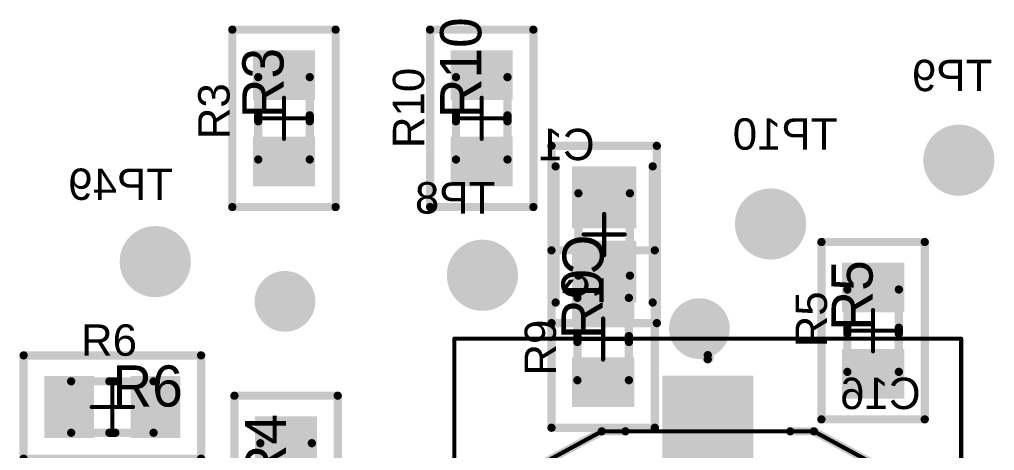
# Model space of a CAD drawing. Header units: millimetres. Extents: x 54 to 247, y 53 to 195.
# Drawn here: x 133.97 to 157.63, y 149.13 to 159.6 of the extents above; entities that cross this region are included whole.
import ezdxf

# ---------------------------------------------------------------- set-up
doc = ezdxf.new("R2010")
doc.units = ezdxf.units.MM
for name, color, linetype in [('BottomOverlay', 54, 'Continuous'), ('BottomPaste', 16, 'Continuous'), ('BottomSolder', 6, 'Continuous'), ('Mechanical10', 56, 'Continuous'), ('Mechanical12', 56, 'Continuous'), ('Mechanical13', 56, 'Continuous'), ('Mechanical15', 56, 'Continuous'), ('MultiLayer', 9, 'Continuous'), ('PadHoleLayer', 156, 'Continuous'), ('TopOverlay', 2, 'Continuous'), ('TopPaste', 8, 'Continuous'), ('TopSolder', 216, 'Continuous'), ('ViaHoleLayer', 16, 'Continuous')]:
    doc.layers.add(name, color=color, linetype=linetype)
doc.styles.add('Arial', font='arial.ttf', dxfattribs={"height": 0.2})

# ---------------------------------------------------------------- blocks, each defined once
blk = doc.blocks.new('T____P_____B_13')
at = {"layer": 'BottomSolder'}
h = blk.add_hatch(color=6, dxfattribs=at)
edge = h.paths.add_edge_path()
edge.add_arc((0, 0), 0.864, 0, 360)
h = blk.add_hatch(color=6, dxfattribs=at)
edge = h.paths.add_edge_path()
edge.add_arc((0, 0), 0.864, 0, 360)
at = {"layer": 'MultiLayer'}
h = blk.add_hatch(color=9, dxfattribs=at)
edge = h.paths.add_edge_path()
edge.add_arc((0, 0), 0.762, 0, 360)
at = {"layer": 'PadHoleLayer'}
h = blk.add_hatch(color=156, dxfattribs=at)
edge = h.paths.add_edge_path()
edge.add_arc((0, 0), 0.381, 0, 360)
at = {"layer": 'TopSolder'}
h = blk.add_hatch(color=216, dxfattribs=at)
edge = h.paths.add_edge_path()
edge.add_arc((0, 0), 0.864, 0, 360)
h = blk.add_hatch(color=216, dxfattribs=at)
edge = h.paths.add_edge_path()
edge.add_arc((0, 0), 0.864, 0, 360)
at = {"layer": 'ViaHoleLayer'}
h = blk.add_hatch(color=16, dxfattribs=at)
edge = h.paths.add_edge_path()
edge.add_arc((0, 0), 0.356, 0, 360)
blk = doc.blocks.new('V______CRCW0805__3_IPC_A_15')
at = {"layer": 'TopPaste'}
for points in [[(-1.654, 0.754), (-0.448, 0.754), (-0.448, -0.754), (-1.654, -0.754)], [(0.448, 0.754), (1.654, 0.754), (1.654, -0.754), (0.448, -0.754)]]:
    blk.add_hatch(color=8, dxfattribs=at).paths.add_polyline_path(points)
at = {"layer": 'TopSolder'}
for points in [[(-1.654, 0.754), (-0.448, 0.754), (-0.448, -0.754), (-1.654, -0.754)], [(0.448, 0.754), (1.654, 0.754), (1.654, -0.754), (0.448, -0.754)]]:
    blk.add_hatch(color=216, dxfattribs=at).paths.add_polyline_path(points)
at = {"layer": 'Mechanical10', "const_width": 0.2}
for points in [[(-2.154, 1.254), (2.154, 1.254)], [(-2.154, -1.254), (-2.154, 1.254)], [(2.154, -1.254), (2.154, 1.254)], [(-2.154, -1.254), (2.154, -1.254)]]:
    blk.add_lwpolyline(points, dxfattribs=at)
at = {"layer": 'Mechanical10', "const_width": 0.1}
for points in [[(-2.204, 1.254, 1), (-2.104, 1.254, 1)], [(-2.204, 1.254, 1), (-2.104, 1.254, 1)], [(2.104, 1.254, 1), (2.204, 1.254, 1)], [(2.104, 1.254, 1), (2.204, 1.254, 1)], [(-2.204, -1.254, 1), (-2.104, -1.254, 1)], [(-2.204, -1.254, 1), (-2.104, -1.254, 1)], [(2.104, -1.254, 1), (2.204, -1.254, 1)], [(2.104, -1.254, 1), (2.204, -1.254, 1)]]:
    blk.add_lwpolyline(points, format="xyb", close=True, dxfattribs=at)
at = {"layer": 'Mechanical12', "const_width": 0.2}
for points in [[(-1, 0.625), (1, 0.625)], [(-1, -0.625), (-1, 0.625)], [(1, -0.625), (1, 0.625)], [(-1, -0.625), (1, -0.625)]]:
    blk.add_lwpolyline(points, dxfattribs=at)
at = {"layer": 'Mechanical12', "const_width": 0.1}
for points in [[(-1.05, 0.625, 1), (-0.95, 0.625, 1)], [(-1.05, 0.625, 1), (-0.95, 0.625, 1)], [(0.95, 0.625, 1), (1.05, 0.625, 1)], [(0.95, 0.625, 1), (1.05, 0.625, 1)], [(-1.05, -0.625, 1), (-0.95, -0.625, 1)], [(-1.05, -0.625, 1), (-0.95, -0.625, 1)], [(0.95, -0.625, 1), (1.05, -0.625, 1)], [(0.95, -0.625, 1), (1.05, -0.625, 1)]]:
    blk.add_lwpolyline(points, format="xyb", close=True, dxfattribs=at)
at = {"layer": 'Mechanical15'}
for points, const_width in [([(-2.154, 1.254), (2.154, 1.254)], 0.2), ([(-2.154, -1.254), (-2.154, 1.254)], 0.2), ([(2.154, -1.254), (2.154, 1.254)], 0.2), ([(0, -0.5), (0, 0.5)], 0.1), ([(-0.5, 0), (0.5, 0)], 0.1), ([(-2.154, -1.254), (2.154, -1.254)], 0.2)]:
    blk.add_lwpolyline(points, dxfattribs=dict(at, const_width=const_width))
for points, const_width in [([(-2.204, 1.254, 1), (-2.104, 1.254, 1)], 0.1), ([(-2.204, 1.254, 1), (-2.104, 1.254, 1)], 0.1), ([(2.104, 1.254, 1), (2.204, 1.254, 1)], 0.1), ([(2.104, 1.254, 1), (2.204, 1.254, 1)], 0.1), ([(-0.025, 0.5, 1), (0.025, 0.5, 1)], 0.05), ([(-0.525, 0, 1), (-0.475, 0, 1)], 0.05), ([(0.475, 0, 1), (0.525, 0, 1)], 0.05), ([(-0.025, -0.5, 1), (0.025, -0.5, 1)], 0.05), ([(-2.204, -1.254, 1), (-2.104, -1.254, 1)], 0.1), ([(-2.204, -1.254, 1), (-2.104, -1.254, 1)], 0.1), ([(2.104, -1.254, 1), (2.204, -1.254, 1)], 0.1), ([(2.104, -1.254, 1), (2.204, -1.254, 1)], 0.1)]:
    blk.add_lwpolyline(points, format="xyb", close=True, dxfattribs=dict(at, const_width=const_width))
at = {"layer": 'TopOverlay', "const_width": 0.2}
for points in [[(-0.073, 0.625), (0.073, 0.625)], [(-0.073, -0.625), (0.073, -0.625)]]:
    blk.add_lwpolyline(points, dxfattribs=at)
at = {"layer": 'TopOverlay', "const_width": 0.1}
for points in [[(-0.123, 0.625, 1), (-0.023, 0.625, 1)], [(0.023, 0.625, 1), (0.123, 0.625, 1)], [(-0.123, -0.625, 1), (-0.023, -0.625, 1)], [(0.023, -0.625, 1), (0.123, -0.625, 1)]]:
    blk.add_lwpolyline(points, format="xyb", close=True, dxfattribs=at)
at = {"layer": 'Mechanical10'}
blk.add_text('R6', height=1, rotation=360, dxfattribs=at).set_placement((0, 0.011))
blk = doc.blocks.new('EEEFK1V331P_B_28')
at = {"layer": 'BottomPaste'}
for points in [[(1, 6.4), (1, 2.3), (-1, 2.3), (-1, 6.4)], [(1, -2.3), (1, -6.4), (-1, -6.4), (-1, -2.3)]]:
    blk.add_hatch(color=16, dxfattribs=at).paths.add_polyline_path(points)
at = {"layer": 'BottomSolder'}
for points in [[(1.102, 6.502), (1.102, 2.198), (-1.102, 2.198), (-1.102, 6.502)], [(1.102, -2.198), (1.102, -6.502), (-1.102, -6.502), (-1.102, -2.198)]]:
    blk.add_hatch(color=6, dxfattribs=at).paths.add_polyline_path(points)
at = {"layer": 'BottomOverlay', "const_width": 0.2}
for points in [[(0, 6.9, -1), (0, 7)], [(0, 6.9, -1), (0, 7)], [(0, 7, -1), (0, 6.9)]]:
    blk.add_lwpolyline(points, format="xyb", dxfattribs=at)
at = {"layer": 'BottomOverlay', "const_width": 0.1}
for points in [[(-0.05, 7, 1), (0.05, 7, 1)], [(-0.05, 7, 1), (0.05, 7, 1)], [(-0.05, 7, 1), (0.05, 7, 1)], [(-0.05, 6.9, 1), (0.05, 6.9, 1)], [(-0.05, 6.9, 1), (0.05, 6.9, 1)], [(-0.05, 6.9, 1), (0.05, 6.9, 1)], [(-2.625, 5.15, 1), (-2.525, 5.15, 1)], [(-2.625, 5.15, 1), (-2.525, 5.15, 1)], [(-2.05, 5.15, 1), (-1.95, 5.15, 1)], [(1.95, 5.15, 1), (2.05, 5.15, 1)], [(2.525, 5.15, 1), (2.625, 5.15, 1)], [(2.525, 5.15, 1), (2.625, 5.15, 1)], [(-5.2, 3.75, 1), (-5.1, 3.75, 1)], [(-5.2, 3.75, 1), (-5.1, 3.75, 1)], [(5.1, 3.75, 1), (5.2, 3.75, 1)], [(5.1, 3.75, 1), (5.2, 3.75, 1)], [(-5.2, -5.15, 1), (-5.1, -5.15, 1)], [(-5.2, -5.15, 1), (-5.1, -5.15, 1)], [(-2.05, -5.15, 1), (-1.95, -5.15, 1)], [(1.95, -5.15, 1), (2.05, -5.15, 1)], [(5.1, -5.15, 1), (5.2, -5.15, 1)], [(5.1, -5.15, 1), (5.2, -5.15, 1)]]:
    blk.add_lwpolyline(points, format="xyb", close=True, dxfattribs=at)
at = {"layer": 'BottomOverlay', "const_width": 0.2}
for points in [[(-5.15, 3.75), (-2.575, 5.15)], [(-2.575, 5.15), (-2, 5.15)], [(2, 5.15), (2.575, 5.15)], [(2.575, 5.15), (5.15, 3.75)], [(-5.15, -5.15), (-5.15, 3.75)], [(5.15, -5.15), (5.15, 3.75)], [(-5.15, -5.15), (-2, -5.15)], [(2, -5.15), (5.15, -5.15)]]:
    blk.add_lwpolyline(points, dxfattribs=at)
at = {"layer": 'Mechanical13', "const_width": 0.1}
for points in [[(-5.15, 3.75), (-2.575, 5.15)], [(-2.575, 5.15), (2.575, 5.15)], [(2.575, 5.15), (5.15, 3.75)], [(-5.15, -5.15), (-5.15, 3.75)], [(5.15, -5.15), (5.15, 3.75)], [(-5.15, -5.15), (5.15, -5.15)]]:
    blk.add_lwpolyline(points, dxfattribs=at)
at = {"layer": 'Mechanical13', "const_width": 0.05}
for points in [[(-2.6, 5.15, 1), (-2.55, 5.15, 1)], [(-2.6, 5.15, 1), (-2.55, 5.15, 1)], [(2.55, 5.15, 1), (2.6, 5.15, 1)], [(2.55, 5.15, 1), (2.6, 5.15, 1)], [(-5.175, 3.75, 1), (-5.125, 3.75, 1)], [(-5.175, 3.75, 1), (-5.125, 3.75, 1)], [(5.125, 3.75, 1), (5.175, 3.75, 1)], [(5.125, 3.75, 1), (5.175, 3.75, 1)], [(-5.175, -5.15, 1), (-5.125, -5.15, 1)], [(-5.175, -5.15, 1), (-5.125, -5.15, 1)], [(5.125, -5.15, 1), (5.175, -5.15, 1)], [(5.125, -5.15, 1), (5.175, -5.15, 1)]]:
    blk.add_lwpolyline(points, format="xyb", close=True, dxfattribs=at)
at = {"layer": 'Mechanical15', "const_width": 0.1}
for points in [[(-6.15, 7.4), (6.15, 7.4)], [(-6.15, -7.4), (-6.15, 7.4)], [(6.15, -7.4), (6.15, 7.4)], [(-6.15, -7.4), (6.15, -7.4)]]:
    blk.add_lwpolyline(points, dxfattribs=at)
at = {"layer": 'Mechanical15', "const_width": 0.05}
for points in [[(-6.175, 7.4, 1), (-6.125, 7.4, 1)], [(-6.175, 7.4, 1), (-6.125, 7.4, 1)], [(6.125, 7.4, 1), (6.175, 7.4, 1)], [(6.125, 7.4, 1), (6.175, 7.4, 1)], [(-6.175, -7.4, 1), (-6.125, -7.4, 1)], [(-6.175, -7.4, 1), (-6.125, -7.4, 1)], [(6.125, -7.4, 1), (6.175, -7.4, 1)], [(6.125, -7.4, 1), (6.175, -7.4, 1)]]:
    blk.add_lwpolyline(points, format="xyb", close=True, dxfattribs=at)
blk = doc.blocks.new('T____P_____B_90')
at = {"layer": 'BottomSolder'}
h = blk.add_hatch(color=6, dxfattribs=at)
edge = h.paths.add_edge_path()
edge.add_arc((0, 0), 0.864, 0, 360)
h = blk.add_hatch(color=6, dxfattribs=at)
edge = h.paths.add_edge_path()
edge.add_arc((0, 0), 0.864, 0, 360)
at = {"layer": 'MultiLayer'}
h = blk.add_hatch(color=9, dxfattribs=at)
edge = h.paths.add_edge_path()
edge.add_arc((0, 0), 0.762, 0, 360)
at = {"layer": 'PadHoleLayer'}
h = blk.add_hatch(color=156, dxfattribs=at)
edge = h.paths.add_edge_path()
edge.add_arc((0, 0), 0.381, 0, 360)
at = {"layer": 'TopSolder'}
h = blk.add_hatch(color=216, dxfattribs=at)
edge = h.paths.add_edge_path()
edge.add_arc((0, 0), 0.864, 0, 360)
h = blk.add_hatch(color=216, dxfattribs=at)
edge = h.paths.add_edge_path()
edge.add_arc((0, 0), 0.864, 0, 360)
at = {"layer": 'ViaHoleLayer'}
h = blk.add_hatch(color=16, dxfattribs=at)
edge = h.paths.add_edge_path()
edge.add_arc((0, 0), 0.356, 0, 360)
blk = doc.blocks.new('T____P_____B_91')
at = {"layer": 'BottomSolder'}
h = blk.add_hatch(color=6, dxfattribs=at)
edge = h.paths.add_edge_path()
edge.add_arc((0, 0), 0.864, 0, 360)
h = blk.add_hatch(color=6, dxfattribs=at)
edge = h.paths.add_edge_path()
edge.add_arc((0, 0), 0.864, 0, 360)
at = {"layer": 'MultiLayer'}
h = blk.add_hatch(color=9, dxfattribs=at)
edge = h.paths.add_edge_path()
edge.add_arc((0, 0), 0.762, 0, 360)
at = {"layer": 'PadHoleLayer'}
h = blk.add_hatch(color=156, dxfattribs=at)
edge = h.paths.add_edge_path()
edge.add_arc((0, 0), 0.381, 0, 360)
at = {"layer": 'TopSolder'}
h = blk.add_hatch(color=216, dxfattribs=at)
edge = h.paths.add_edge_path()
edge.add_arc((0, 0), 0.864, 0, 360)
h = blk.add_hatch(color=216, dxfattribs=at)
edge = h.paths.add_edge_path()
edge.add_arc((0, 0), 0.864, 0, 360)
at = {"layer": 'ViaHoleLayer'}
h = blk.add_hatch(color=16, dxfattribs=at)
edge = h.paths.add_edge_path()
edge.add_arc((0, 0), 0.356, 0, 360)
blk = doc.blocks.new('V______CRCW0805__3_IPC_A_143')
at = {"layer": 'TopPaste'}
for points in [[(-1.654, 0.754), (-0.448, 0.754), (-0.448, -0.754), (-1.654, -0.754)], [(0.448, 0.754), (1.654, 0.754), (1.654, -0.754), (0.448, -0.754)]]:
    blk.add_hatch(color=8, dxfattribs=at).paths.add_polyline_path(points)
at = {"layer": 'TopSolder'}
for points in [[(-1.654, 0.754), (-0.448, 0.754), (-0.448, -0.754), (-1.654, -0.754)], [(0.448, 0.754), (1.654, 0.754), (1.654, -0.754), (0.448, -0.754)]]:
    blk.add_hatch(color=216, dxfattribs=at).paths.add_polyline_path(points)
at = {"layer": 'Mechanical10', "const_width": 0.2}
for points in [[(-2.154, 1.254), (2.154, 1.254)], [(-2.154, 1.254), (-2.154, -1.254)], [(2.154, 1.254), (2.154, -1.254)], [(-2.154, -1.254), (2.154, -1.254)]]:
    blk.add_lwpolyline(points, dxfattribs=at)
at = {"layer": 'Mechanical10', "const_width": 0.1}
for points in [[(-2.204, 1.254, 1), (-2.104, 1.254, 1)], [(-2.204, 1.254, 1), (-2.104, 1.254, 1)], [(2.104, 1.254, 1), (2.204, 1.254, 1)], [(2.104, 1.254, 1), (2.204, 1.254, 1)], [(-2.204, -1.254, 1), (-2.104, -1.254, 1)], [(-2.204, -1.254, 1), (-2.104, -1.254, 1)], [(2.104, -1.254, 1), (2.204, -1.254, 1)], [(2.104, -1.254, 1), (2.204, -1.254, 1)]]:
    blk.add_lwpolyline(points, format="xyb", close=True, dxfattribs=at)
at = {"layer": 'Mechanical12', "const_width": 0.2}
for points in [[(-1, 0.625), (1, 0.625)], [(-1, 0.625), (-1, -0.625)], [(1, 0.625), (1, -0.625)], [(-1, -0.625), (1, -0.625)]]:
    blk.add_lwpolyline(points, dxfattribs=at)
at = {"layer": 'Mechanical12', "const_width": 0.1}
for points in [[(-1.05, 0.625, 1), (-0.95, 0.625, 1)], [(-1.05, 0.625, 1), (-0.95, 0.625, 1)], [(0.95, 0.625, 1), (1.05, 0.625, 1)], [(0.95, 0.625, 1), (1.05, 0.625, 1)], [(-1.05, -0.625, 1), (-0.95, -0.625, 1)], [(-1.05, -0.625, 1), (-0.95, -0.625, 1)], [(0.95, -0.625, 1), (1.05, -0.625, 1)], [(0.95, -0.625, 1), (1.05, -0.625, 1)]]:
    blk.add_lwpolyline(points, format="xyb", close=True, dxfattribs=at)
at = {"layer": 'Mechanical15'}
for points, const_width in [([(-2.154, 1.254), (2.154, 1.254)], 0.2), ([(-2.154, 1.254), (-2.154, -1.254)], 0.2), ([(2.154, 1.254), (2.154, -1.254)], 0.2), ([(0, 0.5), (0, -0.5)], 0.1), ([(-0.5, 0), (0.5, 0)], 0.1), ([(-2.154, -1.254), (2.154, -1.254)], 0.2)]:
    blk.add_lwpolyline(points, dxfattribs=dict(at, const_width=const_width))
for points, const_width in [([(-2.204, 1.254, 1), (-2.104, 1.254, 1)], 0.1), ([(-2.204, 1.254, 1), (-2.104, 1.254, 1)], 0.1), ([(2.104, 1.254, 1), (2.204, 1.254, 1)], 0.1), ([(2.104, 1.254, 1), (2.204, 1.254, 1)], 0.1), ([(-0.025, 0.5, 1), (0.025, 0.5, 1)], 0.05), ([(-0.525, 0, 1), (-0.475, 0, 1)], 0.05), ([(0.475, 0, 1), (0.525, 0, 1)], 0.05), ([(-0.025, -0.5, 1), (0.025, -0.5, 1)], 0.05), ([(-2.204, -1.254, 1), (-2.104, -1.254, 1)], 0.1), ([(-2.204, -1.254, 1), (-2.104, -1.254, 1)], 0.1), ([(2.104, -1.254, 1), (2.204, -1.254, 1)], 0.1), ([(2.104, -1.254, 1), (2.204, -1.254, 1)], 0.1)]:
    blk.add_lwpolyline(points, format="xyb", close=True, dxfattribs=dict(at, const_width=const_width))
at = {"layer": 'TopOverlay', "const_width": 0.2}
for points in [[(-0.073, 0.625), (0.073, 0.625)], [(-0.073, -0.625), (0.073, -0.625)]]:
    blk.add_lwpolyline(points, dxfattribs=at)
at = {"layer": 'TopOverlay', "const_width": 0.1}
for points in [[(-0.123, 0.625, 1), (-0.023, 0.625, 1)], [(0.023, 0.625, 1), (0.123, 0.625, 1)], [(-0.123, -0.625, 1), (-0.023, -0.625, 1)], [(0.023, -0.625, 1), (0.123, -0.625, 1)]]:
    blk.add_lwpolyline(points, format="xyb", close=True, dxfattribs=at)
at = {"layer": 'Mechanical10'}
blk.add_text('R5', height=1, dxfattribs=at).set_placement((0, 0.011))
blk = doc.blocks.new('T____P_____B_238')
at = {"layer": 'BottomSolder'}
h = blk.add_hatch(color=6, dxfattribs=at)
edge = h.paths.add_edge_path()
edge.add_arc((0, 0), 0.864, 0, 360)
at = {"layer": 'MultiLayer'}
h = blk.add_hatch(color=9, dxfattribs=at)
edge = h.paths.add_edge_path()
edge.add_arc((0, 0), 0.762, 0, 360)
at = {"layer": 'PadHoleLayer'}
h = blk.add_hatch(color=156, dxfattribs=at)
edge = h.paths.add_edge_path()
edge.add_arc((0, 0), 0.381, 0, 360)
at = {"layer": 'TopSolder'}
h = blk.add_hatch(color=216, dxfattribs=at)
edge = h.paths.add_edge_path()
edge.add_arc((0, 0), 0.864, 0, 360)
blk = doc.blocks.new('V______CRCW0805__3_IPC_A_273')
at = {"layer": 'TopPaste'}
for points in [[(-1.654, 0.754), (-0.448, 0.754), (-0.448, -0.754), (-1.654, -0.754)], [(0.448, 0.754), (1.654, 0.754), (1.654, -0.754), (0.448, -0.754)]]:
    blk.add_hatch(color=8, dxfattribs=at).paths.add_polyline_path(points)
at = {"layer": 'TopSolder'}
for points in [[(-1.654, 0.754), (-0.448, 0.754), (-0.448, -0.754), (-1.654, -0.754)], [(0.448, 0.754), (1.654, 0.754), (1.654, -0.754), (0.448, -0.754)]]:
    blk.add_hatch(color=216, dxfattribs=at).paths.add_polyline_path(points)
at = {"layer": 'Mechanical10', "const_width": 0.2}
for points in [[(-2.154, 1.254), (2.154, 1.254)], [(-2.154, 1.254), (-2.154, -1.254)], [(2.154, 1.254), (2.154, -1.254)], [(-2.154, -1.254), (2.154, -1.254)]]:
    blk.add_lwpolyline(points, dxfattribs=at)
at = {"layer": 'Mechanical10', "const_width": 0.1}
for points in [[(-2.204, 1.254, 1), (-2.104, 1.254, 1)], [(-2.204, 1.254, 1), (-2.104, 1.254, 1)], [(2.104, 1.254, 1), (2.204, 1.254, 1)], [(2.104, 1.254, 1), (2.204, 1.254, 1)], [(-2.204, -1.254, 1), (-2.104, -1.254, 1)], [(-2.204, -1.254, 1), (-2.104, -1.254, 1)], [(2.104, -1.254, 1), (2.204, -1.254, 1)], [(2.104, -1.254, 1), (2.204, -1.254, 1)]]:
    blk.add_lwpolyline(points, format="xyb", close=True, dxfattribs=at)
at = {"layer": 'Mechanical12', "const_width": 0.2}
for points in [[(-1, 0.625), (1, 0.625)], [(-1, 0.625), (-1, -0.625)], [(1, 0.625), (1, -0.625)], [(-1, -0.625), (1, -0.625)]]:
    blk.add_lwpolyline(points, dxfattribs=at)
at = {"layer": 'Mechanical12', "const_width": 0.1}
for points in [[(-1.05, 0.625, 1), (-0.95, 0.625, 1)], [(-1.05, 0.625, 1), (-0.95, 0.625, 1)], [(0.95, 0.625, 1), (1.05, 0.625, 1)], [(0.95, 0.625, 1), (1.05, 0.625, 1)], [(-1.05, -0.625, 1), (-0.95, -0.625, 1)], [(-1.05, -0.625, 1), (-0.95, -0.625, 1)], [(0.95, -0.625, 1), (1.05, -0.625, 1)], [(0.95, -0.625, 1), (1.05, -0.625, 1)]]:
    blk.add_lwpolyline(points, format="xyb", close=True, dxfattribs=at)
at = {"layer": 'Mechanical15'}
for points, const_width in [([(-2.154, 1.254), (2.154, 1.254)], 0.2), ([(-2.154, 1.254), (-2.154, -1.254)], 0.2), ([(2.154, 1.254), (2.154, -1.254)], 0.2), ([(0, 0.5), (0, -0.5)], 0.1), ([(-0.5, 0), (0.5, 0)], 0.1), ([(-2.154, -1.254), (2.154, -1.254)], 0.2)]:
    blk.add_lwpolyline(points, dxfattribs=dict(at, const_width=const_width))
for points, const_width in [([(-2.204, 1.254, 1), (-2.104, 1.254, 1)], 0.1), ([(-2.204, 1.254, 1), (-2.104, 1.254, 1)], 0.1), ([(2.104, 1.254, 1), (2.204, 1.254, 1)], 0.1), ([(2.104, 1.254, 1), (2.204, 1.254, 1)], 0.1), ([(-0.025, 0.5, 1), (0.025, 0.5, 1)], 0.05), ([(-0.525, 0, 1), (-0.475, 0, 1)], 0.05), ([(0.475, 0, 1), (0.525, 0, 1)], 0.05), ([(-0.025, -0.5, 1), (0.025, -0.5, 1)], 0.05), ([(-2.204, -1.254, 1), (-2.104, -1.254, 1)], 0.1), ([(-2.204, -1.254, 1), (-2.104, -1.254, 1)], 0.1), ([(2.104, -1.254, 1), (2.204, -1.254, 1)], 0.1), ([(2.104, -1.254, 1), (2.204, -1.254, 1)], 0.1)]:
    blk.add_lwpolyline(points, format="xyb", close=True, dxfattribs=dict(at, const_width=const_width))
at = {"layer": 'TopOverlay', "const_width": 0.2}
for points in [[(-0.073, 0.625), (0.073, 0.625)], [(-0.073, -0.625), (0.073, -0.625)]]:
    blk.add_lwpolyline(points, dxfattribs=at)
at = {"layer": 'TopOverlay', "const_width": 0.1}
for points in [[(-0.123, 0.625, 1), (-0.023, 0.625, 1)], [(0.023, 0.625, 1), (0.123, 0.625, 1)], [(-0.123, -0.625, 1), (-0.023, -0.625, 1)], [(0.023, -0.625, 1), (0.123, -0.625, 1)]]:
    blk.add_lwpolyline(points, format="xyb", close=True, dxfattribs=at)
at = {"layer": 'Mechanical10'}
blk.add_text('R10', height=1, dxfattribs=at).set_placement((0, 0.011))
blk = doc.blocks.new('V______CRCW0805__3_IPC_A_274')
at = {"layer": 'TopPaste'}
for points in [[(-1.654, 0.754), (-0.448, 0.754), (-0.448, -0.754), (-1.654, -0.754)], [(0.448, 0.754), (1.654, 0.754), (1.654, -0.754), (0.448, -0.754)]]:
    blk.add_hatch(color=8, dxfattribs=at).paths.add_polyline_path(points)
at = {"layer": 'TopSolder'}
for points in [[(-1.654, 0.754), (-0.448, 0.754), (-0.448, -0.754), (-1.654, -0.754)], [(0.448, 0.754), (1.654, 0.754), (1.654, -0.754), (0.448, -0.754)]]:
    blk.add_hatch(color=216, dxfattribs=at).paths.add_polyline_path(points)
at = {"layer": 'Mechanical10', "const_width": 0.2}
for points in [[(-2.154, 1.254), (2.154, 1.254)], [(-2.154, 1.254), (-2.154, -1.254)], [(2.154, 1.254), (2.154, -1.254)], [(-2.154, -1.254), (2.154, -1.254)]]:
    blk.add_lwpolyline(points, dxfattribs=at)
at = {"layer": 'Mechanical10', "const_width": 0.1}
for points in [[(-2.204, 1.254, 1), (-2.104, 1.254, 1)], [(-2.204, 1.254, 1), (-2.104, 1.254, 1)], [(2.104, 1.254, 1), (2.204, 1.254, 1)], [(2.104, 1.254, 1), (2.204, 1.254, 1)], [(-2.204, -1.254, 1), (-2.104, -1.254, 1)], [(-2.204, -1.254, 1), (-2.104, -1.254, 1)], [(2.104, -1.254, 1), (2.204, -1.254, 1)], [(2.104, -1.254, 1), (2.204, -1.254, 1)]]:
    blk.add_lwpolyline(points, format="xyb", close=True, dxfattribs=at)
at = {"layer": 'Mechanical12', "const_width": 0.2}
for points in [[(-1, 0.625), (1, 0.625)], [(-1, 0.625), (-1, -0.625)], [(1, 0.625), (1, -0.625)], [(-1, -0.625), (1, -0.625)]]:
    blk.add_lwpolyline(points, dxfattribs=at)
at = {"layer": 'Mechanical12', "const_width": 0.1}
for points in [[(-1.05, 0.625, 1), (-0.95, 0.625, 1)], [(-1.05, 0.625, 1), (-0.95, 0.625, 1)], [(0.95, 0.625, 1), (1.05, 0.625, 1)], [(0.95, 0.625, 1), (1.05, 0.625, 1)], [(-1.05, -0.625, 1), (-0.95, -0.625, 1)], [(-1.05, -0.625, 1), (-0.95, -0.625, 1)], [(0.95, -0.625, 1), (1.05, -0.625, 1)], [(0.95, -0.625, 1), (1.05, -0.625, 1)]]:
    blk.add_lwpolyline(points, format="xyb", close=True, dxfattribs=at)
at = {"layer": 'Mechanical15'}
for points, const_width in [([(-2.154, 1.254), (2.154, 1.254)], 0.2), ([(-2.154, 1.254), (-2.154, -1.254)], 0.2), ([(2.154, 1.254), (2.154, -1.254)], 0.2), ([(0, 0.5), (0, -0.5)], 0.1), ([(-0.5, 0), (0.5, 0)], 0.1), ([(-2.154, -1.254), (2.154, -1.254)], 0.2)]:
    blk.add_lwpolyline(points, dxfattribs=dict(at, const_width=const_width))
for points, const_width in [([(-2.204, 1.254, 1), (-2.104, 1.254, 1)], 0.1), ([(-2.204, 1.254, 1), (-2.104, 1.254, 1)], 0.1), ([(2.104, 1.254, 1), (2.204, 1.254, 1)], 0.1), ([(2.104, 1.254, 1), (2.204, 1.254, 1)], 0.1), ([(-0.025, 0.5, 1), (0.025, 0.5, 1)], 0.05), ([(-0.525, 0, 1), (-0.475, 0, 1)], 0.05), ([(0.475, 0, 1), (0.525, 0, 1)], 0.05), ([(-0.025, -0.5, 1), (0.025, -0.5, 1)], 0.05), ([(-2.204, -1.254, 1), (-2.104, -1.254, 1)], 0.1), ([(-2.204, -1.254, 1), (-2.104, -1.254, 1)], 0.1), ([(2.104, -1.254, 1), (2.204, -1.254, 1)], 0.1), ([(2.104, -1.254, 1), (2.204, -1.254, 1)], 0.1)]:
    blk.add_lwpolyline(points, format="xyb", close=True, dxfattribs=dict(at, const_width=const_width))
at = {"layer": 'TopOverlay', "const_width": 0.2}
for points in [[(-0.073, 0.625), (0.073, 0.625)], [(-0.073, -0.625), (0.073, -0.625)]]:
    blk.add_lwpolyline(points, dxfattribs=at)
at = {"layer": 'TopOverlay', "const_width": 0.1}
for points in [[(-0.123, 0.625, 1), (-0.023, 0.625, 1)], [(0.023, 0.625, 1), (0.123, 0.625, 1)], [(-0.123, -0.625, 1), (-0.023, -0.625, 1)], [(0.023, -0.625, 1), (0.123, -0.625, 1)]]:
    blk.add_lwpolyline(points, format="xyb", close=True, dxfattribs=at)
at = {"layer": 'Mechanical10'}
blk.add_text('R9', height=1, dxfattribs=at).set_placement((0, 0.011))
blk = doc.blocks.new('V______CRCW0805__3_IPC_A_276')
at = {"layer": 'TopPaste'}
for points in [[(-1.654, 0.754), (-0.448, 0.754), (-0.448, -0.754), (-1.654, -0.754)], [(0.448, 0.754), (1.654, 0.754), (1.654, -0.754), (0.448, -0.754)]]:
    blk.add_hatch(color=8, dxfattribs=at).paths.add_polyline_path(points)
at = {"layer": 'TopSolder'}
for points in [[(-1.654, 0.754), (-0.448, 0.754), (-0.448, -0.754), (-1.654, -0.754)], [(0.448, 0.754), (1.654, 0.754), (1.654, -0.754), (0.448, -0.754)]]:
    blk.add_hatch(color=216, dxfattribs=at).paths.add_polyline_path(points)
at = {"layer": 'Mechanical10', "const_width": 0.2}
for points in [[(-2.154, 1.254), (2.154, 1.254)], [(-2.154, 1.254), (-2.154, -1.254)], [(2.154, 1.254), (2.154, -1.254)], [(-2.154, -1.254), (2.154, -1.254)]]:
    blk.add_lwpolyline(points, dxfattribs=at)
at = {"layer": 'Mechanical10', "const_width": 0.1}
for points in [[(-2.204, 1.254, 1), (-2.104, 1.254, 1)], [(-2.204, 1.254, 1), (-2.104, 1.254, 1)], [(2.104, 1.254, 1), (2.204, 1.254, 1)], [(2.104, 1.254, 1), (2.204, 1.254, 1)], [(-2.204, -1.254, 1), (-2.104, -1.254, 1)], [(-2.204, -1.254, 1), (-2.104, -1.254, 1)], [(2.104, -1.254, 1), (2.204, -1.254, 1)], [(2.104, -1.254, 1), (2.204, -1.254, 1)]]:
    blk.add_lwpolyline(points, format="xyb", close=True, dxfattribs=at)
at = {"layer": 'Mechanical12', "const_width": 0.2}
for points in [[(-1, 0.625), (1, 0.625)], [(-1, 0.625), (-1, -0.625)], [(1, 0.625), (1, -0.625)], [(-1, -0.625), (1, -0.625)]]:
    blk.add_lwpolyline(points, dxfattribs=at)
at = {"layer": 'Mechanical12', "const_width": 0.1}
for points in [[(-1.05, 0.625, 1), (-0.95, 0.625, 1)], [(-1.05, 0.625, 1), (-0.95, 0.625, 1)], [(0.95, 0.625, 1), (1.05, 0.625, 1)], [(0.95, 0.625, 1), (1.05, 0.625, 1)], [(-1.05, -0.625, 1), (-0.95, -0.625, 1)], [(-1.05, -0.625, 1), (-0.95, -0.625, 1)], [(0.95, -0.625, 1), (1.05, -0.625, 1)], [(0.95, -0.625, 1), (1.05, -0.625, 1)]]:
    blk.add_lwpolyline(points, format="xyb", close=True, dxfattribs=at)
at = {"layer": 'Mechanical15'}
for points, const_width in [([(-2.154, 1.254), (2.154, 1.254)], 0.2), ([(-2.154, 1.254), (-2.154, -1.254)], 0.2), ([(2.154, 1.254), (2.154, -1.254)], 0.2), ([(0, 0.5), (0, -0.5)], 0.1), ([(-0.5, 0), (0.5, 0)], 0.1), ([(-2.154, -1.254), (2.154, -1.254)], 0.2)]:
    blk.add_lwpolyline(points, dxfattribs=dict(at, const_width=const_width))
for points, const_width in [([(-2.204, 1.254, 1), (-2.104, 1.254, 1)], 0.1), ([(-2.204, 1.254, 1), (-2.104, 1.254, 1)], 0.1), ([(2.104, 1.254, 1), (2.204, 1.254, 1)], 0.1), ([(2.104, 1.254, 1), (2.204, 1.254, 1)], 0.1), ([(-0.025, 0.5, 1), (0.025, 0.5, 1)], 0.05), ([(-0.525, 0, 1), (-0.475, 0, 1)], 0.05), ([(0.475, 0, 1), (0.525, 0, 1)], 0.05), ([(-0.025, -0.5, 1), (0.025, -0.5, 1)], 0.05), ([(-2.204, -1.254, 1), (-2.104, -1.254, 1)], 0.1), ([(-2.204, -1.254, 1), (-2.104, -1.254, 1)], 0.1), ([(2.104, -1.254, 1), (2.204, -1.254, 1)], 0.1), ([(2.104, -1.254, 1), (2.204, -1.254, 1)], 0.1)]:
    blk.add_lwpolyline(points, format="xyb", close=True, dxfattribs=dict(at, const_width=const_width))
at = {"layer": 'TopOverlay', "const_width": 0.2}
for points in [[(-0.073, 0.625), (0.073, 0.625)], [(-0.073, -0.625), (0.073, -0.625)]]:
    blk.add_lwpolyline(points, dxfattribs=at)
at = {"layer": 'TopOverlay', "const_width": 0.1}
for points in [[(-0.123, 0.625, 1), (-0.023, 0.625, 1)], [(0.023, 0.625, 1), (0.123, 0.625, 1)], [(-0.123, -0.625, 1), (-0.023, -0.625, 1)], [(0.023, -0.625, 1), (0.123, -0.625, 1)]]:
    blk.add_lwpolyline(points, format="xyb", close=True, dxfattribs=at)
at = {"layer": 'Mechanical10'}
blk.add_text('R4', height=1, dxfattribs=at).set_placement((0, 0))
blk = doc.blocks.new('V______CRCW0805__3_IPC_A_277')
at = {"layer": 'TopPaste'}
for points in [[(-1.654, 0.754), (-0.448, 0.754), (-0.448, -0.754), (-1.654, -0.754)], [(0.448, 0.754), (1.654, 0.754), (1.654, -0.754), (0.448, -0.754)]]:
    blk.add_hatch(color=8, dxfattribs=at).paths.add_polyline_path(points)
at = {"layer": 'TopSolder'}
for points in [[(-1.654, 0.754), (-0.448, 0.754), (-0.448, -0.754), (-1.654, -0.754)], [(0.448, 0.754), (1.654, 0.754), (1.654, -0.754), (0.448, -0.754)]]:
    blk.add_hatch(color=216, dxfattribs=at).paths.add_polyline_path(points)
at = {"layer": 'Mechanical10', "const_width": 0.2}
for points in [[(-2.154, 1.254), (2.154, 1.254)], [(-2.154, 1.254), (-2.154, -1.254)], [(2.154, 1.254), (2.154, -1.254)], [(-2.154, -1.254), (2.154, -1.254)]]:
    blk.add_lwpolyline(points, dxfattribs=at)
at = {"layer": 'Mechanical10', "const_width": 0.1}
for points in [[(-2.204, 1.254, 1), (-2.104, 1.254, 1)], [(-2.204, 1.254, 1), (-2.104, 1.254, 1)], [(2.104, 1.254, 1), (2.204, 1.254, 1)], [(2.104, 1.254, 1), (2.204, 1.254, 1)], [(-2.204, -1.254, 1), (-2.104, -1.254, 1)], [(-2.204, -1.254, 1), (-2.104, -1.254, 1)], [(2.104, -1.254, 1), (2.204, -1.254, 1)], [(2.104, -1.254, 1), (2.204, -1.254, 1)]]:
    blk.add_lwpolyline(points, format="xyb", close=True, dxfattribs=at)
at = {"layer": 'Mechanical12', "const_width": 0.2}
for points in [[(-1, 0.625), (1, 0.625)], [(-1, 0.625), (-1, -0.625)], [(1, 0.625), (1, -0.625)], [(-1, -0.625), (1, -0.625)]]:
    blk.add_lwpolyline(points, dxfattribs=at)
at = {"layer": 'Mechanical12', "const_width": 0.1}
for points in [[(-1.05, 0.625, 1), (-0.95, 0.625, 1)], [(-1.05, 0.625, 1), (-0.95, 0.625, 1)], [(0.95, 0.625, 1), (1.05, 0.625, 1)], [(0.95, 0.625, 1), (1.05, 0.625, 1)], [(-1.05, -0.625, 1), (-0.95, -0.625, 1)], [(-1.05, -0.625, 1), (-0.95, -0.625, 1)], [(0.95, -0.625, 1), (1.05, -0.625, 1)], [(0.95, -0.625, 1), (1.05, -0.625, 1)]]:
    blk.add_lwpolyline(points, format="xyb", close=True, dxfattribs=at)
at = {"layer": 'Mechanical15'}
for points, const_width in [([(-2.154, 1.254), (2.154, 1.254)], 0.2), ([(-2.154, 1.254), (-2.154, -1.254)], 0.2), ([(2.154, 1.254), (2.154, -1.254)], 0.2), ([(0, 0.5), (0, -0.5)], 0.1), ([(-0.5, 0), (0.5, 0)], 0.1), ([(-2.154, -1.254), (2.154, -1.254)], 0.2)]:
    blk.add_lwpolyline(points, dxfattribs=dict(at, const_width=const_width))
for points, const_width in [([(-2.204, 1.254, 1), (-2.104, 1.254, 1)], 0.1), ([(-2.204, 1.254, 1), (-2.104, 1.254, 1)], 0.1), ([(2.104, 1.254, 1), (2.204, 1.254, 1)], 0.1), ([(2.104, 1.254, 1), (2.204, 1.254, 1)], 0.1), ([(-0.025, 0.5, 1), (0.025, 0.5, 1)], 0.05), ([(-0.525, 0, 1), (-0.475, 0, 1)], 0.05), ([(0.475, 0, 1), (0.525, 0, 1)], 0.05), ([(-0.025, -0.5, 1), (0.025, -0.5, 1)], 0.05), ([(-2.204, -1.254, 1), (-2.104, -1.254, 1)], 0.1), ([(-2.204, -1.254, 1), (-2.104, -1.254, 1)], 0.1), ([(2.104, -1.254, 1), (2.204, -1.254, 1)], 0.1), ([(2.104, -1.254, 1), (2.204, -1.254, 1)], 0.1)]:
    blk.add_lwpolyline(points, format="xyb", close=True, dxfattribs=dict(at, const_width=const_width))
at = {"layer": 'TopOverlay', "const_width": 0.2}
for points in [[(-0.073, 0.625), (0.073, 0.625)], [(-0.073, -0.625), (0.073, -0.625)]]:
    blk.add_lwpolyline(points, dxfattribs=at)
at = {"layer": 'TopOverlay', "const_width": 0.1}
for points in [[(-0.123, 0.625, 1), (-0.023, 0.625, 1)], [(0.023, 0.625, 1), (0.123, 0.625, 1)], [(-0.123, -0.625, 1), (-0.023, -0.625, 1)], [(0.023, -0.625, 1), (0.123, -0.625, 1)]]:
    blk.add_lwpolyline(points, format="xyb", close=True, dxfattribs=at)
at = {"layer": 'Mechanical10'}
blk.add_text('R3', height=1, dxfattribs=at).set_placement((0, 0.011))
blk = doc.blocks.new('KEMET_C0805C_DN_IPC_A_B_299')
at = {"layer": 'BottomPaste'}
for points in [[(-1.653, 0.778), (-0.148, 0.778), (-0.148, -0.778), (-1.653, -0.778)], [(0.148, 0.778), (1.653, 0.778), (1.653, -0.778), (0.148, -0.778)]]:
    blk.add_hatch(color=16, dxfattribs=at).paths.add_polyline_path(points)
at = {"layer": 'BottomSolder'}
for points in [[(-1.653, 0.778), (-0.148, 0.778), (-0.148, -0.778), (-1.653, -0.778)], [(0.148, 0.778), (1.653, 0.778), (1.653, -0.778), (0.148, -0.778)]]:
    blk.add_hatch(color=6, dxfattribs=at).paths.add_polyline_path(points)
at = {"layer": 'BottomOverlay', "const_width": 0.2}
for points in [[(1.653, 1.178), (-1.653, 1.178)], [(1.653, -1.178), (-1.653, -1.178)]]:
    blk.add_lwpolyline(points, dxfattribs=at)
at = {"layer": 'BottomOverlay', "const_width": 0.1}
for points in [[(-1.703, 1.178, 1), (-1.603, 1.178, 1)], [(1.603, 1.178, 1), (1.703, 1.178, 1)], [(-1.703, -1.178, 1), (-1.603, -1.178, 1)], [(1.603, -1.178, 1), (1.703, -1.178, 1)]]:
    blk.add_lwpolyline(points, format="xyb", close=True, dxfattribs=at)
at = {"layer": 'Mechanical10', "const_width": 0.2}
for points in [[(-2.153, -1.278), (-2.153, 1.278)], [(2.153, 1.278), (-2.153, 1.278)], [(2.153, -1.278), (2.153, 1.278)], [(2.153, -1.278), (-2.153, -1.278)]]:
    blk.add_lwpolyline(points, dxfattribs=at)
at = {"layer": 'Mechanical10', "const_width": 0.1}
for points in [[(-2.203, 1.278, 1), (-2.103, 1.278, 1)], [(-2.203, 1.278, 1), (-2.103, 1.278, 1)], [(2.103, 1.278, 1), (2.203, 1.278, 1)], [(2.103, 1.278, 1), (2.203, 1.278, 1)], [(-2.203, -1.278, 1), (-2.103, -1.278, 1)], [(-2.203, -1.278, 1), (-2.103, -1.278, 1)], [(2.103, -1.278, 1), (2.203, -1.278, 1)], [(2.103, -1.278, 1), (2.203, -1.278, 1)]]:
    blk.add_lwpolyline(points, format="xyb", close=True, dxfattribs=at)
at = {"layer": 'Mechanical12', "const_width": 0.2}
for points in [[(-1, -0.625), (-1, 0.625)], [(1, 0.625), (-1, 0.625)], [(1, -0.625), (1, 0.625)], [(1, -0.625), (-1, -0.625)]]:
    blk.add_lwpolyline(points, dxfattribs=at)
at = {"layer": 'Mechanical12', "const_width": 0.1}
for points in [[(-1.05, 0.625, 1), (-0.95, 0.625, 1)], [(-1.05, 0.625, 1), (-0.95, 0.625, 1)], [(0.95, 0.625, 1), (1.05, 0.625, 1)], [(0.95, 0.625, 1), (1.05, 0.625, 1)], [(-1.05, -0.625, 1), (-0.95, -0.625, 1)], [(-1.05, -0.625, 1), (-0.95, -0.625, 1)], [(0.95, -0.625, 1), (1.05, -0.625, 1)], [(0.95, -0.625, 1), (1.05, -0.625, 1)]]:
    blk.add_lwpolyline(points, format="xyb", close=True, dxfattribs=at)
at = {"layer": 'Mechanical15'}
for points, const_width in [([(-2.153, -1.278), (-2.153, 1.278)], 0.2), ([(2.153, 1.278), (-2.153, 1.278)], 0.2), ([(2.153, -1.278), (2.153, 1.278)], 0.2), ([(0, -0.5), (0, 0.5)], 0.1), ([(0.5, 0), (-0.5, 0)], 0.1), ([(2.153, -1.278), (-2.153, -1.278)], 0.2)]:
    blk.add_lwpolyline(points, dxfattribs=dict(at, const_width=const_width))
for points, const_width in [([(-2.203, 1.278, 1), (-2.103, 1.278, 1)], 0.1), ([(-2.203, 1.278, 1), (-2.103, 1.278, 1)], 0.1), ([(2.103, 1.278, 1), (2.203, 1.278, 1)], 0.1), ([(2.103, 1.278, 1), (2.203, 1.278, 1)], 0.1), ([(-0.025, 0.5, 1), (0.025, 0.5, 1)], 0.05), ([(-0.525, 0, 1), (-0.475, 0, 1)], 0.05), ([(0.475, 0, 1), (0.525, 0, 1)], 0.05), ([(-0.025, -0.5, 1), (0.025, -0.5, 1)], 0.05), ([(-2.203, -1.278, 1), (-2.103, -1.278, 1)], 0.1), ([(-2.203, -1.278, 1), (-2.103, -1.278, 1)], 0.1), ([(2.103, -1.278, 1), (2.203, -1.278, 1)], 0.1), ([(2.103, -1.278, 1), (2.203, -1.278, 1)], 0.1)]:
    blk.add_lwpolyline(points, format="xyb", close=True, dxfattribs=dict(at, const_width=const_width))
at = {"layer": 'Mechanical10', "text_generation_flag": 2}
blk.add_text('C1', height=1, rotation=-180, dxfattribs=at).set_placement((0, -0.011))

msp = doc.modelspace()

# ---------------------------------------------------------------- hatches: boundary and pattern name
at = {"layer": 'BottomSolder'}
h = msp.add_hatch(color=6, dxfattribs=at)
edge = h.paths.add_edge_path()
edge.add_arc((140.411, 152.756), 0.737, 0, 360)
h = msp.add_hatch(color=6, dxfattribs=at)
edge = h.paths.add_edge_path()
edge.add_arc((150.47, 152.095), 0.737, 0, 360)
at = {"layer": 'TopSolder'}
h = msp.add_hatch(color=216, dxfattribs=at)
edge = h.paths.add_edge_path()
edge.add_arc((140.411, 152.756), 0.737, 0, 360)
h = msp.add_hatch(color=216, dxfattribs=at)
edge = h.paths.add_edge_path()
edge.add_arc((150.47, 152.095), 0.737, 0, 360)
at = {"layer": 'ViaHoleLayer'}
h = msp.add_hatch(color=16, dxfattribs=at)
edge = h.paths.add_edge_path()
edge.add_arc((140.411, 152.756), 0.356, 0, 360)
h = msp.add_hatch(color=16, dxfattribs=at)
edge = h.paths.add_edge_path()
edge.add_arc((150.47, 152.095), 0.356, 0, 360)

# ---------------------------------------------------------------- block references
for name, p, rotation in [('V______CRCW0805__3_IPC_A_273', (145.186, 157.201), 90), ('V______CRCW0805__3_IPC_A_277', (140.386, 157.201), 90), ('T____P_____B_91', (156.769, 156.185), 180), ('KEMET_C0805C_DN_IPC_A_B_299', (148.158, 154.381), 270), ('T____P_____B_90', (152.197, 154.635), 90), ('T____P_____B_13', (137.262, 153.721), 90), ('T____P_____B_238', (145.202, 153.39), 90), ('V______CRCW0805__3_IPC_A_274', (148.133, 151.841), 90), ('V______CRCW0805__3_IPC_A_143', (154.686, 152.044), 90), ('V______CRCW0805__3_IPC_A_276', (140.437, 148.311), 90)]:
    msp.add_blockref(name, p, dxfattribs=dict(rotation=rotation))
for name, p in [('EEEFK1V331P_B_28', (150.673, 144.45)), ('V______CRCW0805__3_IPC_A_15', (136.22, 150.19))]:
    msp.add_blockref(name, p)

# ---------------------------------------------------------------- texts
at = {"layer": 'BottomOverlay', "style": 'Arial', "text_generation_flag": 2}
for s, p in [('TP9', (157.581, 157.861)), ('TP10', (153.822, 156.439)), ('C1', (147.929, 156.185)), ('TP49', (137.693, 155.22)), ('TP8', (145.516, 154.889)), ('C16', (155.841, 150.14))]:
    msp.add_text(s, height=0.762, dxfattribs=at).set_placement(p)
at = {"layer": 'TopOverlay', "style": 'Arial'}
for s, p in [('R10', (143.789, 156.477)), ('R3', (139.065, 156.693)), ('R5', (153.568, 151.638)), ('R9', (146.99, 150.952))]:
    msp.add_text(s, height=0.762, rotation=90, dxfattribs=at).set_placement(p)
msp.add_text('R6', height=0.762, dxfattribs=at).set_placement((135.458, 151.435))

doc.saveas('drawing.dxf')
